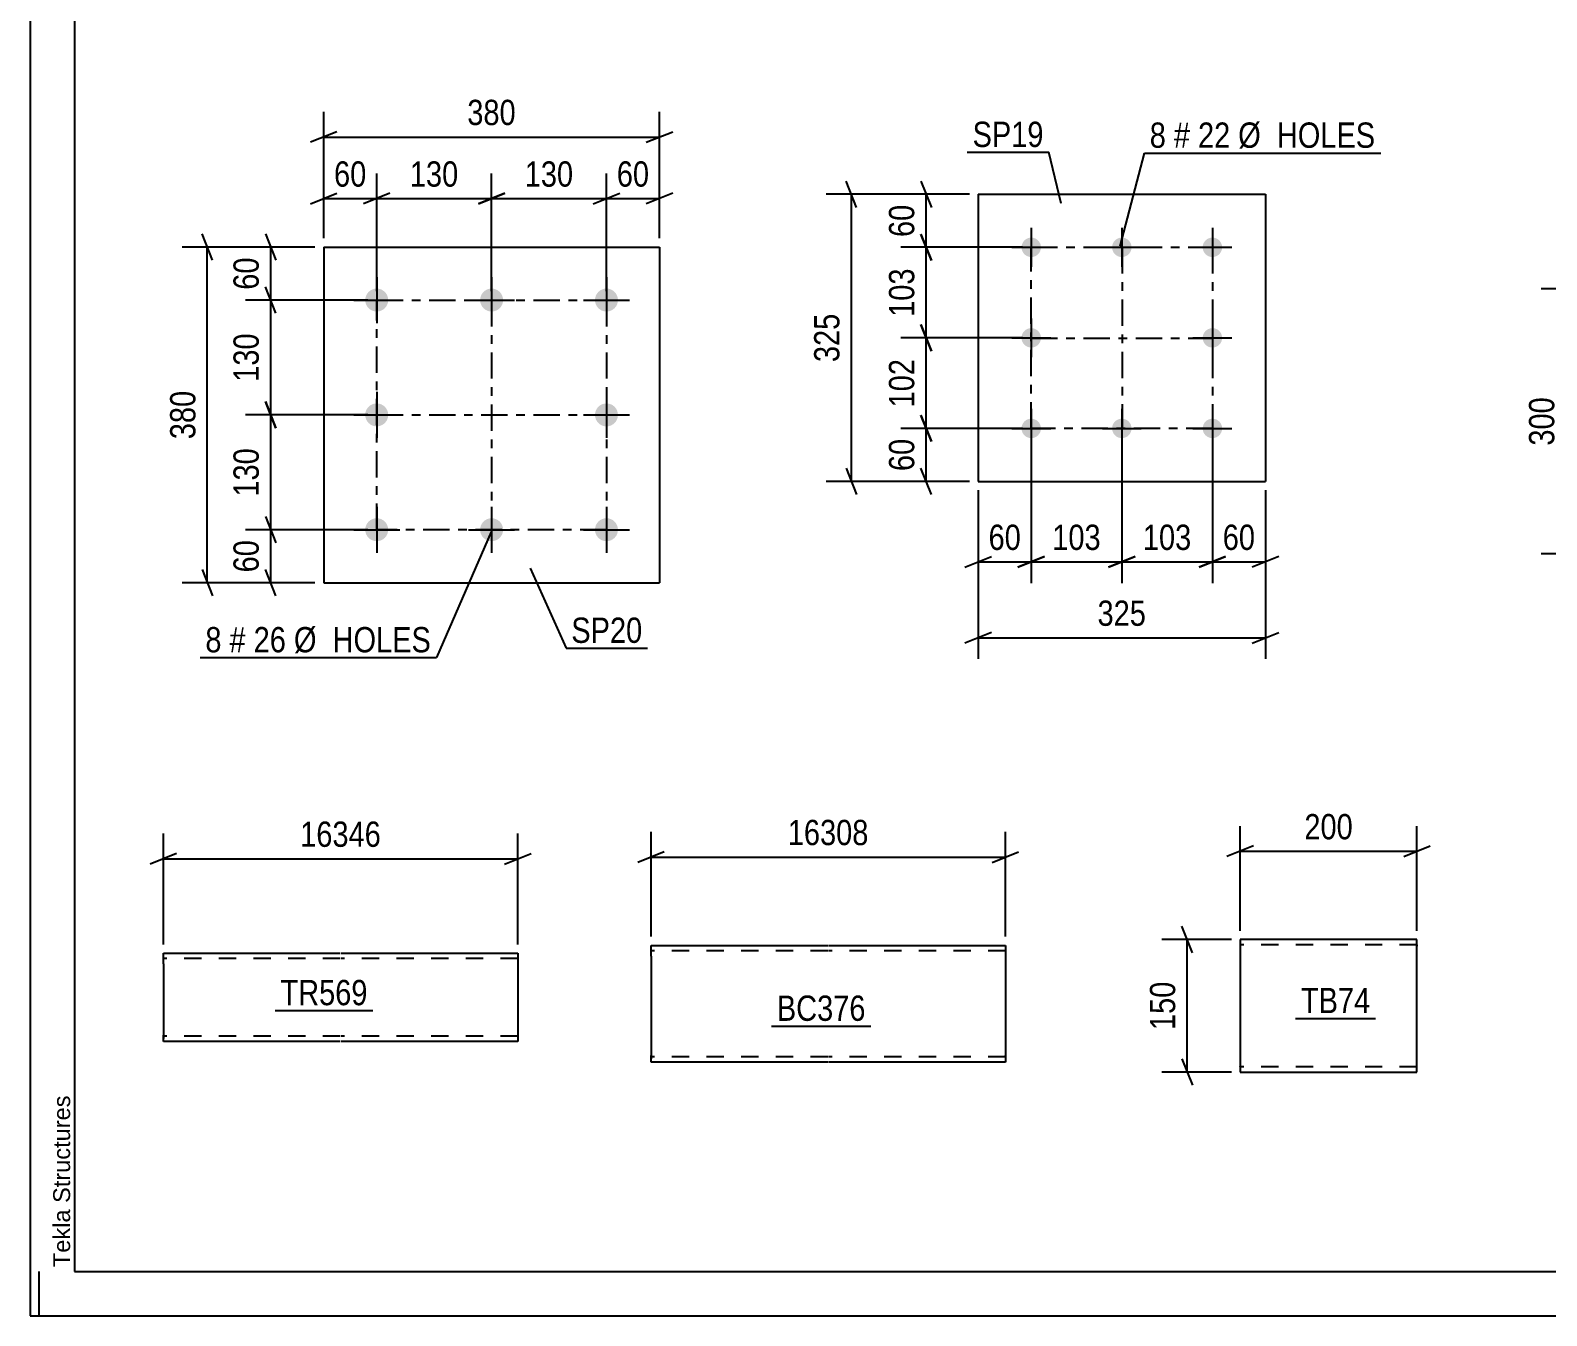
# Model space of a CAD drawing. Header units: millimetres. Extents: x 0 to 841, y 0 to 594.
# Drawn here: x 0 to 171.6, y 0 to 145.5 of the extents above; entities that cross this region are included whole.
import ezdxf

# ---------------------------------------------------------------- set-up
doc = ezdxf.new("R2010")
doc.units = ezdxf.units.MM
doc.linetypes.add('DXK_LINE_DOT2', pattern=[3.9198, 1.9599, -1.9599])
doc.linetypes.add('DXK_LINE_DOT3', pattern=[5.9187, 2.979, -0.9799, 0.9799, -0.9799])
doc.styles.add('Arial', font='ARIAL.TTF', dxfattribs={"height": 0.2})
doc.styles.add('Arial Narrow', font='ARIALN.TTF', dxfattribs={"height": 0.2})

# ---------------------------------------------------------------- blocks, each defined once
blk = doc.blocks.new('Unknown-318893670-1135')
at = {"color": 5, "linetype": 'Continuous'}
for p, q in [((0, 594), (0, 0)), ((5, 589), (5, 5)), ((1, 0), (1, 5)), ((5, 5), (836, 5)), ((0, 0), (841, 0))]:
    blk.add_line(p, q, dxfattribs=at)
at = {"color": 174, "linetype": 'Continuous', "style": 'Arial'}
blk.add_text('Tekla Structures', height=1.9102, rotation=90, dxfattribs=at).set_placement((4.5, 5.5))
blk = doc.blocks.new('Bolt-318893670-2238 - 2204')
at = {"linetype": 'Continuous'}
for points in [[(113.27, 122.05, -1), (113.27, 119.85, -1)], [(123.52, 122.05, -1), (123.52, 119.85, -1)], [(133.77, 122.05, -1), (133.77, 119.85, -1)], [(113.27, 111.8, -1), (113.27, 109.6, -1)], [(133.77, 111.8, -1), (133.77, 109.6, -1)], [(113.27, 101.55, -1), (113.27, 99.35, -1)], [(123.52, 101.55, -1), (123.52, 99.35, -1)], [(133.77, 101.55, -1), (133.77, 99.35, -1)]]:
    blk.add_hatch(color=1, dxfattribs=at).paths.add_polyline_path(points)
at = {"color": 1, "linetype": 'Continuous'}
for p, q in [((113.27, 123.15), (113.27, 118.75)), ((123.52, 123.15), (123.52, 118.75)), ((133.77, 123.15), (133.77, 118.75)), ((111.07, 120.95), (115.47, 120.95)), ((121.32, 120.95), (125.72, 120.95)), ((131.57, 120.95), (135.97, 120.95)), ((113.27, 112.9), (113.27, 108.5)), ((133.77, 112.9), (133.77, 108.5)), ((111.07, 110.7), (115.47, 110.7)), ((131.57, 110.7), (135.97, 110.7)), ((113.27, 102.65), (113.27, 98.25)), ((123.52, 102.65), (123.52, 98.25)), ((133.77, 102.65), (133.77, 98.25)), ((111.07, 100.45), (115.47, 100.45)), ((121.32, 100.45), (125.72, 100.45)), ((131.57, 100.45), (135.97, 100.45))]:
    blk.add_line(p, q, dxfattribs=at)
blk = doc.blocks.new('Part-318893670-2243 - 2204')
at = {"color": 2, "linetype": 'Continuous'}
for p, q in [((107.27, 126.95), (107.27, 94.45)), ((107.27, 126.95), (139.77, 126.95)), ((139.77, 126.95), (139.77, 94.45)), ((107.27, 94.45), (139.77, 94.45))]:
    blk.add_line(p, q, dxfattribs=at)
blk = doc.blocks.new('Part-318893670-2134 - 2119')
at = {"color": 2, "linetype": 'Continuous'}
for p, q in [((136.92, 42.58), (136.92, 27.67)), ((156.92, 42.58), (136.92, 42.58)), ((156.92, 28.78), (156.92, 42.58)), ((136.92, 27.67), (136.92, 27.58)), ((136.92, 27.58), (156.92, 27.58)), ((156.92, 27.58), (156.92, 28.78))]:
    blk.add_line(p, q, dxfattribs=at)
at = {"color": 7, "linetype": 'DXK_LINE_DOT2'}
for p, q in [((156.92, 41.98), (136.92, 41.98)), ((156.92, 41.93), (156.92, 41.98)), ((156.92, 41.98), (156.92, 41.93)), ((156.92, 41.84), (156.92, 41.93)), ((156.92, 41.93), (156.92, 41.84)), ((136.92, 28.18), (136.92, 28.22)), ((156.92, 28.18), (136.92, 28.18)), ((156.92, 28.22), (156.92, 28.55)), ((156.92, 28.18), (156.92, 28.22))]:
    blk.add_line(p, q, dxfattribs=at)
blk = doc.blocks.new('Bolt-318893670-2001 - 1939')
at = {"linetype": 'Continuous'}
for points in [[(39.2, 116.28, -1), (39.2, 113.68, -1)], [(52.2, 116.28, -1), (52.2, 113.68, -1)], [(65.2, 116.28, -1), (65.2, 113.68, -1)], [(39.2, 103.28, -1), (39.2, 100.68, -1)], [(65.2, 103.28, -1), (65.2, 100.68, -1)], [(39.2, 90.28, -1), (39.2, 87.68, -1)], [(52.2, 90.28, -1), (52.2, 87.68, -1)], [(65.2, 90.28, -1), (65.2, 87.68, -1)]]:
    blk.add_hatch(color=1, dxfattribs=at).paths.add_polyline_path(points)
at = {"color": 1, "linetype": 'Continuous'}
for p, q in [((39.2, 117.58), (39.2, 112.38)), ((52.2, 117.58), (52.2, 112.38)), ((65.2, 117.58), (65.2, 112.38)), ((36.6, 114.98), (41.8, 114.98)), ((49.6, 114.98), (54.8, 114.98)), ((62.6, 114.98), (67.8, 114.98)), ((39.2, 104.58), (39.2, 99.38)), ((65.2, 104.58), (65.2, 99.38)), ((36.6, 101.98), (41.8, 101.98)), ((62.6, 101.98), (67.8, 101.98)), ((39.2, 91.58), (39.2, 86.38)), ((52.2, 91.58), (52.2, 86.38)), ((65.2, 91.58), (65.2, 86.38)), ((36.6, 88.98), (41.8, 88.98)), ((49.6, 88.98), (54.8, 88.98)), ((62.6, 88.98), (67.8, 88.98))]:
    blk.add_line(p, q, dxfattribs=at)
blk = doc.blocks.new('Part-318893670-2016 - 1939')
at = {"color": 2, "linetype": 'Continuous'}
for p, q in [((33.2, 120.98), (33.2, 82.98)), ((33.2, 120.98), (71.2, 120.98)), ((71.2, 120.98), (71.2, 82.98)), ((33.2, 82.98), (71.2, 82.98))]:
    blk.add_line(p, q, dxfattribs=at)
blk = doc.blocks.new('Part-318893670-1700 - 1696')
at = {"color": 2, "linetype": 'Continuous'}
for p, q in [((70.24, 40.72), (70.24, 41.92)), ((70.24, 41.92), (90.24, 41.92)), ((90.34, 41.92), (110.34, 41.92)), ((110.34, 41.92), (110.34, 41.82)), ((110.34, 41.82), (110.34, 40.72)), ((70.24, 40.72), (70.24, 29.46)), ((110.34, 40.72), (110.34, 28.72)), ((70.24, 28.81), (70.24, 29.46)), ((70.24, 28.72), (70.24, 28.81)), ((90.24, 28.72), (70.24, 28.72)), ((110.34, 28.72), (90.34, 28.72))]:
    blk.add_line(p, q, dxfattribs=at)
at = {"color": 7, "linetype": 'DXK_LINE_DOT2'}
for p, q in [((90.24, 41.32), (70.24, 41.32)), ((110.34, 41.32), (90.34, 41.32)), ((110.34, 41.56), (110.34, 40.72)), ((70.24, 29.46), (70.24, 29.07)), ((70.24, 29.32), (70.24, 29.36)), ((90.24, 29.32), (70.24, 29.32)), ((110.34, 29.32), (90.34, 29.32)), ((110.34, 29.36), (110.34, 29.46)), ((110.34, 29.32), (110.34, 29.36)), ((110.34, 29.32), (110.34, 29.36))]:
    blk.add_line(p, q, dxfattribs=at)
blk = doc.blocks.new('Part-318893670-6049 - 6045')
at = {"color": 2, "linetype": 'Continuous'}
for p, q in [((15.06, 39.83), (15.06, 41.03)), ((15.06, 41.03), (35.06, 41.03)), ((15.06, 39.83), (15.06, 31.77)), ((35.16, 41.03), (55.16, 41.03)), ((55.16, 41.03), (55.16, 40.94)), ((55.16, 40.94), (55.16, 39.83)), ((55.16, 39.83), (55.16, 31.03)), ((15.06, 31.12), (15.06, 31.77)), ((15.06, 31.03), (15.06, 31.12)), ((35.06, 31.03), (15.06, 31.03)), ((55.16, 31.03), (35.16, 31.03))]:
    blk.add_line(p, q, dxfattribs=at)
at = {"color": 7, "linetype": 'DXK_LINE_DOT2'}
for p, q in [((35.06, 40.43), (15.06, 40.43)), ((55.16, 40.43), (35.16, 40.43)), ((55.16, 40.68), (55.16, 39.83)), ((15.06, 31.77), (15.06, 31.38)), ((15.06, 31.63), (15.06, 31.68)), ((35.06, 31.63), (15.06, 31.63)), ((55.16, 31.63), (35.16, 31.63)), ((55.16, 31.68), (55.16, 31.77)), ((55.16, 31.63), (55.16, 31.68)), ((55.16, 31.63), (55.16, 31.68))]:
    blk.add_line(p, q, dxfattribs=at)
blk = doc.blocks.new('Rectangle-318893670-2330 - 2204')
at = {"color": 1, "linetype": 'DXK_LINE_DOT3'}
blk.add_lwpolyline([(113.27, 120.95), (133.77, 120.95), (133.77, 100.45), (113.27, 100.45), (113.27, 120.95)], close=True, dxfattribs=at)
blk = doc.blocks.new('Rectangle-318893670-2104 - 1939')
at = {"color": 1, "linetype": 'DXK_LINE_DOT3'}
blk.add_lwpolyline([(39.2, 114.98), (65.2, 114.98), (65.2, 88.98), (39.2, 88.98), (39.2, 114.98)], close=True, dxfattribs=at)
blk = doc.blocks.new('Line-318893670-2316 - 2204')
at = {"color": 1, "linetype": 'DXK_LINE_DOT3'}
blk.add_line((123.57, 120.95), (123.57, 100.45), dxfattribs=at)
blk = doc.blocks.new('Line-318893670-2089 - 1939')
at = {"color": 1, "linetype": 'DXK_LINE_DOT3'}
blk.add_line((52.2, 114.98), (52.2, 88.98), dxfattribs=at)
blk = doc.blocks.new('Line-318893670-2323 - 2204')
at = {"color": 1, "linetype": 'DXK_LINE_DOT3'}
blk.add_line((113.27, 110.65), (133.77, 110.65), dxfattribs=at)
blk = doc.blocks.new('Line-318893670-2097 - 1939')
at = {"color": 1, "linetype": 'DXK_LINE_DOT3'}
blk.add_line((39.2, 101.98), (65.2, 101.98), dxfattribs=at)
blk = doc.blocks.new('StraightDimension-318893670-2260 - 2204')
at = {"color": 7, "linetype": 'Continuous'}
for p, q in [((133.77, 99.45), (133.77, 82.94)), ((139.77, 93.45), (139.77, 82.94)), ((132.27, 84.74), (135.27, 85.94)), ((141.27, 85.94), (138.27, 84.74)), ((133.77, 85.34), (139.77, 85.34))]:
    blk.add_line(p, q, dxfattribs=at)
at = {"color": 0}
blk.add_wipeout([(139.2, 86.09), (139.2, 90.29), (134.34, 90.29), (134.34, 86.09)], dxfattribs=at)
at = {"color": 3, "style": 'Arial Narrow'}
blk.add_text('60', height=2.863, dxfattribs=at).set_placement((134.94, 86.69))
blk = doc.blocks.new('StraightDimension-318893670-2245 - 2204')
at = {"color": 7, "linetype": 'Continuous'}
for p, q in [((93.51, 125.45), (92.31, 128.45)), ((106.27, 126.95), (90.06, 126.95)), ((92.91, 94.45), (92.91, 126.95)), ((106.27, 94.45), (90.06, 94.45)), ((92.31, 95.95), (93.51, 92.95))]:
    blk.add_line(p, q, dxfattribs=at)
at = {"color": 0}
blk.add_wipeout([(92.16, 114.04), (87.96, 114.04), (87.96, 107.36), (92.16, 107.36)], dxfattribs=at)
at = {"color": 3, "style": 'Arial Narrow'}
blk.add_text('325', height=2.863, rotation=90.0002, dxfattribs=at).set_placement((91.56, 107.96))
blk = doc.blocks.new('StraightDimension-318893670-2270 - 2204')
at = {"color": 7, "linetype": 'Continuous'}
for p, q in [((113.27, 99.45), (113.27, 82.94)), ((107.27, 93.45), (107.27, 82.94)), ((105.77, 84.74), (108.77, 85.94)), ((114.77, 85.94), (111.77, 84.74)), ((107.27, 85.34), (113.27, 85.34))]:
    blk.add_line(p, q, dxfattribs=at)
at = {"color": 0}
blk.add_wipeout([(112.7, 86.09), (112.7, 90.29), (107.84, 90.29), (107.84, 86.09)], dxfattribs=at)
at = {"color": 3, "style": 'Arial Narrow'}
blk.add_text('60', height=2.863, dxfattribs=at).set_placement((108.44, 86.69))
blk = doc.blocks.new('StraightDimension-318893670-2281 - 2204')
at = {"color": 7, "linetype": 'Continuous'}
for p, q in [((107.27, 93.45), (107.27, 74.35)), ((139.77, 93.45), (139.77, 74.35)), ((108.77, 77.35), (105.77, 76.15)), ((138.27, 76.15), (141.27, 77.35)), ((107.27, 76.75), (139.77, 76.75))]:
    blk.add_line(p, q, dxfattribs=at)
at = {"color": 0}
blk.add_wipeout([(126.86, 77.5), (126.86, 81.7), (120.17, 81.7), (120.17, 77.5)], dxfattribs=at)
at = {"color": 3, "style": 'Arial Narrow'}
blk.add_text('325', height=2.863, dxfattribs=at).set_placement((120.77, 78.1))
blk = doc.blocks.new('StraightDimension-318893670-10535 - 2204')
at = {"color": 7, "linetype": 'Continuous'}
for p, q in [((113.27, 99.45), (113.27, 82.94)), ((123.52, 99.45), (123.52, 82.94)), ((111.77, 84.74), (114.77, 85.94)), ((125.02, 85.94), (122.02, 84.74)), ((113.27, 85.34), (123.52, 85.34))]:
    blk.add_line(p, q, dxfattribs=at)
at = {"color": 0}
blk.add_wipeout([(121.73, 86.09), (121.73, 90.29), (115.05, 90.29), (115.05, 86.09)], dxfattribs=at)
at = {"color": 3, "style": 'Arial Narrow'}
blk.add_text('103', height=2.863, dxfattribs=at).set_placement((115.65, 86.69))
blk = doc.blocks.new('StraightDimension-318893670-2296 - 2204')
at = {"color": 7, "linetype": 'Continuous'}
for p, q in [((100.78, 101.95), (101.98, 98.95)), ((112.27, 100.45), (98.53, 100.45)), ((101.38, 94.45), (101.38, 100.45)), ((106.27, 94.45), (98.53, 94.45)), ((101.98, 92.95), (100.78, 95.95))]:
    blk.add_line(p, q, dxfattribs=at)
at = {"color": 0}
blk.add_wipeout([(100.63, 99.88), (96.43, 99.88), (96.43, 95.02), (100.63, 95.02)], dxfattribs=at)
at = {"color": 3, "style": 'Arial Narrow'}
blk.add_text('60', height=2.863, rotation=90.0002, dxfattribs=at).set_placement((100.03, 95.62))
blk = doc.blocks.new('StraightDimension-318893670-2306 - 2204')
at = {"color": 7, "linetype": 'Continuous'}
for p, q in [((100.78, 128.45), (101.98, 125.45)), ((106.27, 126.95), (98.53, 126.95)), ((101.38, 120.95), (101.38, 126.95)), ((101.98, 119.45), (100.78, 122.45)), ((112.27, 120.95), (98.53, 120.95))]:
    blk.add_line(p, q, dxfattribs=at)
at = {"color": 0}
blk.add_wipeout([(100.63, 126.38), (96.43, 126.38), (96.43, 121.52), (100.63, 121.52)], dxfattribs=at)
at = {"color": 3, "style": 'Arial Narrow'}
blk.add_text('60', height=2.863, rotation=90.0002, dxfattribs=at).set_placement((100.03, 122.12))
blk = doc.blocks.new('StraightDimension-318893670-10537 - 2204')
at = {"color": 7, "linetype": 'Continuous'}
for p, q in [((123.52, 99.45), (123.52, 82.94)), ((133.77, 99.45), (133.77, 82.94)), ((122.02, 84.74), (125.02, 85.94)), ((135.27, 85.94), (132.27, 84.74)), ((123.52, 85.34), (133.77, 85.34))]:
    blk.add_line(p, q, dxfattribs=at)
at = {"color": 0}
blk.add_wipeout([(131.98, 86.09), (131.98, 90.29), (125.3, 90.29), (125.3, 86.09)], dxfattribs=at)
at = {"color": 3, "style": 'Arial Narrow'}
blk.add_text('103', height=2.863, dxfattribs=at).set_placement((125.9, 86.69))
blk = doc.blocks.new('StraightDimension-318893670-10557 - 2204')
at = {"color": 7, "linetype": 'Continuous'}
for p, q in [((100.78, 112.2), (101.98, 109.2)), ((112.27, 110.7), (98.53, 110.7)), ((101.38, 100.45), (101.38, 110.7)), ((101.98, 98.95), (100.78, 101.95)), ((112.27, 100.45), (98.53, 100.45))]:
    blk.add_line(p, q, dxfattribs=at)
at = {"color": 0}
blk.add_wipeout([(100.63, 108.92), (96.43, 108.92), (96.43, 102.23), (100.63, 102.23)], dxfattribs=at)
at = {"color": 3, "style": 'Arial Narrow'}
blk.add_text('102', height=2.863, rotation=90.0002, dxfattribs=at).set_placement((100.03, 102.83))
blk = doc.blocks.new('StraightDimension-318893670-10559 - 2204')
at = {"color": 7, "linetype": 'Continuous'}
for p, q in [((100.78, 122.45), (101.98, 119.45)), ((112.27, 120.95), (98.53, 120.95)), ((101.38, 110.7), (101.38, 120.95)), ((101.98, 109.2), (100.78, 112.2)), ((112.27, 110.7), (98.53, 110.7))]:
    blk.add_line(p, q, dxfattribs=at)
at = {"color": 0}
blk.add_wipeout([(100.63, 119.17), (96.43, 119.17), (96.43, 112.48), (100.63, 112.48)], dxfattribs=at)
at = {"color": 3, "style": 'Arial Narrow'}
blk.add_text('103', height=2.863, rotation=90.0002, dxfattribs=at).set_placement((100.03, 113.08))
blk = doc.blocks.new('StraightDimension-318893670-2136 - 2119')
at = {"color": 7, "linetype": 'Continuous'}
for p, q in [((131.51, 41.08), (130.31, 44.08)), ((135.92, 42.58), (128.06, 42.58)), ((130.91, 27.58), (130.91, 42.58)), ((135.92, 27.58), (128.06, 27.58)), ((130.31, 29.08), (131.51, 26.08))]:
    blk.add_line(p, q, dxfattribs=at)
at = {"color": 0}
blk.add_wipeout([(130.16, 38.42), (125.96, 38.42), (125.96, 31.74), (130.16, 31.74)], dxfattribs=at)
at = {"color": 3, "style": 'Arial Narrow'}
blk.add_text('150', height=2.863, rotation=90.0002, dxfattribs=at).set_placement((129.56, 32.34))
blk = doc.blocks.new('StraightDimension-318893670-2147 - 2119')
at = {"color": 7, "linetype": 'Continuous'}
for p, q in [((136.92, 43.58), (136.92, 55.43)), ((156.92, 43.58), (156.92, 55.43)), ((138.42, 53.18), (135.42, 51.98)), ((136.92, 52.58), (156.92, 52.58)), ((155.42, 51.98), (158.42, 53.18))]:
    blk.add_line(p, q, dxfattribs=at)
at = {"color": 0}
blk.add_wipeout([(150.27, 53.33), (150.27, 57.53), (143.58, 57.53), (143.58, 53.33)], dxfattribs=at)
at = {"color": 3, "style": 'Arial Narrow'}
blk.add_text('200', height=2.863, dxfattribs=at).set_placement((144.18, 53.93))
blk = doc.blocks.new('StraightDimension-318893670-2018 - 1939')
at = {"color": 7, "linetype": 'Continuous'}
for p, q in [((33.2, 121.98), (33.2, 136.29)), ((71.2, 121.98), (71.2, 136.29)), ((34.7, 134.04), (31.7, 132.84)), ((69.7, 132.84), (72.7, 134.04)), ((33.2, 133.44), (71.2, 133.44))]:
    blk.add_line(p, q, dxfattribs=at)
at = {"color": 0}
blk.add_wipeout([(55.54, 134.19), (55.54, 138.39), (48.85, 138.39), (48.85, 134.19)], dxfattribs=at)
at = {"color": 3, "style": 'Arial Narrow'}
blk.add_text('380', height=2.863, dxfattribs=at).set_placement((49.45, 134.79))
blk = doc.blocks.new('StraightDimension-318893670-2029 - 1939')
at = {"color": 7, "linetype": 'Continuous'}
for p, q in [((33.2, 121.98), (33.2, 129.32)), ((39.2, 115.98), (39.2, 129.32)), ((31.7, 125.87), (34.7, 127.07)), ((40.7, 127.07), (37.7, 125.87)), ((33.2, 126.47), (39.2, 126.47))]:
    blk.add_line(p, q, dxfattribs=at)
at = {"color": 0}
blk.add_wipeout([(38.63, 127.22), (38.63, 131.42), (33.77, 131.42), (33.77, 127.22)], dxfattribs=at)
at = {"color": 3, "style": 'Arial Narrow'}
blk.add_text('60', height=2.863, dxfattribs=at).set_placement((34.37, 127.82))
blk = doc.blocks.new('StraightDimension-318893670-2039 - 1939')
at = {"color": 7, "linetype": 'Continuous'}
for p, q in [((65.2, 115.98), (65.2, 129.32)), ((71.2, 121.98), (71.2, 129.32)), ((63.7, 125.87), (66.7, 127.07)), ((72.7, 127.07), (69.7, 125.87)), ((65.2, 126.47), (71.2, 126.47))]:
    blk.add_line(p, q, dxfattribs=at)
at = {"color": 0}
blk.add_wipeout([(70.63, 127.22), (70.63, 131.42), (65.77, 131.42), (65.77, 127.22)], dxfattribs=at)
at = {"color": 3, "style": 'Arial Narrow'}
blk.add_text('60', height=2.863, dxfattribs=at).set_placement((66.37, 127.82))
blk = doc.blocks.new('StraightDimension-318893670-2054 - 1939')
at = {"color": 7, "linetype": 'Continuous'}
for p, q in [((20.63, 119.48), (19.43, 122.48)), ((32.2, 120.98), (17.18, 120.98)), ((20.03, 82.98), (20.03, 120.98)), ((19.43, 84.48), (20.63, 81.48)), ((32.2, 82.98), (17.18, 82.98))]:
    blk.add_line(p, q, dxfattribs=at)
at = {"color": 0}
blk.add_wipeout([(19.28, 105.32), (15.08, 105.32), (15.08, 98.63), (19.28, 98.63)], dxfattribs=at)
at = {"color": 3, "style": 'Arial Narrow'}
blk.add_text('380', height=2.863, rotation=90.0002, dxfattribs=at).set_placement((18.68, 99.23))
blk = doc.blocks.new('StraightDimension-318893670-2065 - 1939')
at = {"color": 7, "linetype": 'Continuous'}
for p, q in [((26.6, 90.48), (27.8, 87.48)), ((38.2, 88.98), (24.35, 88.98)), ((27.2, 82.98), (27.2, 88.98)), ((27.8, 81.48), (26.6, 84.48)), ((32.2, 82.98), (24.35, 82.98))]:
    blk.add_line(p, q, dxfattribs=at)
at = {"color": 0}
blk.add_wipeout([(26.45, 88.4), (22.25, 88.4), (22.25, 83.55), (26.45, 83.55)], dxfattribs=at)
at = {"color": 3, "style": 'Arial Narrow'}
blk.add_text('60', height=2.863, rotation=90.0002, dxfattribs=at).set_placement((25.85, 84.15))
blk = doc.blocks.new('StraightDimension-318893670-2075 - 1939')
at = {"color": 7, "linetype": 'Continuous'}
for p, q in [((26.6, 122.48), (27.8, 119.48)), ((32.2, 120.98), (24.35, 120.98)), ((27.2, 114.98), (27.2, 120.98)), ((38.2, 114.98), (24.35, 114.98)), ((27.8, 113.48), (26.6, 116.48))]:
    blk.add_line(p, q, dxfattribs=at)
at = {"color": 0}
blk.add_wipeout([(26.45, 120.4), (22.25, 120.4), (22.25, 115.55), (26.45, 115.55)], dxfattribs=at)
at = {"color": 3, "style": 'Arial Narrow'}
blk.add_text('60', height=2.863, rotation=90.0002, dxfattribs=at).set_placement((25.85, 116.15))
blk = doc.blocks.new('StraightDimension-318893670-10460 - 1939')
at = {"color": 7, "linetype": 'Continuous'}
for p, q in [((39.2, 115.98), (39.2, 129.32)), ((52.2, 115.98), (52.2, 129.32)), ((40.7, 127.07), (37.7, 125.87)), ((50.7, 125.87), (53.7, 127.07)), ((39.2, 126.47), (52.2, 126.47))]:
    blk.add_line(p, q, dxfattribs=at)
at = {"color": 0}
blk.add_wipeout([(49.04, 127.22), (49.04, 131.42), (42.35, 131.42), (42.35, 127.22)], dxfattribs=at)
at = {"color": 3, "style": 'Arial Narrow'}
blk.add_text('130', height=2.863, dxfattribs=at).set_placement((42.95, 127.82))
blk = doc.blocks.new('StraightDimension-318893670-10462 - 1939')
at = {"color": 7, "linetype": 'Continuous'}
for p, q in [((52.2, 115.98), (52.2, 129.32)), ((65.2, 115.98), (65.2, 129.32)), ((53.7, 127.07), (50.7, 125.87)), ((63.7, 125.87), (66.7, 127.07)), ((52.2, 126.47), (65.2, 126.47))]:
    blk.add_line(p, q, dxfattribs=at)
at = {"color": 0}
blk.add_wipeout([(62.04, 127.22), (62.04, 131.42), (55.35, 131.42), (55.35, 127.22)], dxfattribs=at)
at = {"color": 3, "style": 'Arial Narrow'}
blk.add_text('130', height=2.863, dxfattribs=at).set_placement((55.95, 127.82))
blk = doc.blocks.new('StraightDimension-318893670-10482 - 1939')
at = {"color": 7, "linetype": 'Continuous'}
for p, q in [((27.8, 100.48), (26.6, 103.48)), ((38.2, 101.98), (24.35, 101.98)), ((27.2, 88.98), (27.2, 101.98)), ((26.6, 90.48), (27.8, 87.48)), ((38.2, 88.98), (24.35, 88.98))]:
    blk.add_line(p, q, dxfattribs=at)
at = {"color": 0}
blk.add_wipeout([(26.45, 98.82), (22.25, 98.82), (22.25, 92.13), (26.45, 92.13)], dxfattribs=at)
at = {"color": 3, "style": 'Arial Narrow'}
blk.add_text('130', height=2.863, rotation=90.0002, dxfattribs=at).set_placement((25.85, 92.73))
blk = doc.blocks.new('StraightDimension-318893670-10484 - 1939')
at = {"color": 7, "linetype": 'Continuous'}
for p, q in [((38.2, 114.98), (24.35, 114.98)), ((27.8, 113.48), (26.6, 116.48)), ((27.2, 101.98), (27.2, 114.98)), ((26.6, 103.48), (27.8, 100.48)), ((38.2, 101.98), (24.35, 101.98))]:
    blk.add_line(p, q, dxfattribs=at)
at = {"color": 0}
blk.add_wipeout([(26.45, 111.82), (22.25, 111.82), (22.25, 105.13), (26.45, 105.13)], dxfattribs=at)
at = {"color": 3, "style": 'Arial Narrow'}
blk.add_text('130', height=2.863, rotation=90.0002, dxfattribs=at).set_placement((25.85, 105.73))
blk = doc.blocks.new('StraightDimension-318893670-1780 - 1696')
at = {"color": 7, "linetype": 'Continuous'}
for p, q in [((70.24, 42.92), (70.24, 54.77)), ((110.34, 42.92), (110.34, 54.77)), ((71.74, 52.52), (68.74, 51.32)), ((70.24, 51.92), (110.34, 51.92)), ((108.84, 51.32), (111.84, 52.52))]:
    blk.add_line(p, q, dxfattribs=at)
at = {"color": 0}
blk.add_wipeout([(95.46, 52.67), (95.46, 56.87), (85.12, 56.87), (85.12, 52.67)], dxfattribs=at)
at = {"color": 3, "style": 'Arial Narrow'}
blk.add_text('16308', height=2.863, dxfattribs=at).set_placement((85.72, 53.27))
blk = doc.blocks.new('StraightDimension-318893670-6054 - 6045')
at = {"color": 7, "linetype": 'Continuous'}
for p, q in [((15.06, 42.03), (15.06, 54.58)), ((55.16, 42.03), (55.16, 54.58)), ((16.56, 52.33), (13.56, 51.13)), ((15.06, 51.73), (55.16, 51.73)), ((53.66, 51.13), (56.66, 52.33))]:
    blk.add_line(p, q, dxfattribs=at)
at = {"color": 0}
blk.add_wipeout([(40.28, 52.48), (40.28, 56.68), (29.94, 56.68), (29.94, 52.48)], dxfattribs=at)
at = {"color": 3, "style": 'Arial Narrow'}
blk.add_text('16346', height=2.863, dxfattribs=at).set_placement((30.54, 53.08))
blk = doc.blocks.new('StraightDimension-318893670-6221 - 6089')
at = {"color": 7, "linetype": 'Continuous'}
for p, q in [((174.41, 114.75), (173.21, 117.75)), ((191.1, 116.25), (170.96, 116.25)), ((173.81, 86.25), (173.81, 116.25)), ((173.21, 87.75), (174.41, 84.75)), ((191.1, 86.25), (170.96, 86.25))]:
    blk.add_line(p, q, dxfattribs=at)
at = {"color": 0}
blk.add_wipeout([(173.06, 104.59), (168.86, 104.59), (168.86, 97.9), (173.06, 97.9)], dxfattribs=at)
at = {"color": 3, "style": 'Arial Narrow'}
blk.add_text('300', height=2.863, rotation=90.0002, dxfattribs=at).set_placement((172.46, 98.5))
blk = doc.blocks.new('Mark-318893670-2234 - 2204')
at = {"color": 0}
for points in [[(128.51, 132.22), (128.51, 135.22), (126.68, 135.22), (126.68, 132.22)], [(131.24, 132.22), (131.24, 135.22), (129.41, 135.22), (129.41, 132.22)], [(135.79, 132.22), (135.79, 135.22), (132.14, 135.22), (132.14, 132.22)], [(152.22, 132.22), (152.22, 135.22), (136.69, 135.22), (136.69, 132.22)]]:
    blk.add_wipeout(points, dxfattribs=at)
for points in [[(128.51, 132.22), (128.51, 135.22), (126.68, 135.22), (126.68, 132.22)], [(131.24, 132.22), (131.24, 135.22), (129.41, 135.22), (129.41, 132.22)], [(135.79, 132.22), (135.79, 135.22), (132.14, 135.22), (132.14, 132.22)], [(152.22, 132.22), (152.22, 135.22), (136.69, 135.22), (136.69, 132.22)]]:
    blk.add_wipeout(points, dxfattribs=at)
at = {"color": 7, "linetype": 'Continuous'}
for p, q in [((123.33, 121.07), (126.08, 131.62)), ((126.08, 131.62), (152.82, 131.62))]:
    blk.add_line(p, q, dxfattribs=at)
at = {"color": 3, "style": 'Arial Narrow'}
for s, height, p in [('8', 2.86, (126.68, 132.22)), ('#', 2.86, (129.41, 132.22)), ('22', 2.863, (132.14, 132.22)), ('Ø  HOLES', 2.863, (136.69, 132.22))]:
    blk.add_text(s, height=height, dxfattribs=at).set_placement(p)
blk = doc.blocks.new('Mark-318893670-2239 - 2204')
at = {"color": 0}
blk.add_wipeout([(114.67, 132.31), (114.67, 135.31), (106.63, 135.31), (106.63, 132.31)], dxfattribs=at)
blk.add_wipeout([(114.67, 132.31), (114.67, 135.31), (106.63, 135.31), (106.63, 132.31)], dxfattribs=at)
at = {"color": 30, "linetype": 'Continuous'}
for p in [(106.03, 131.71), (116.67, 125.91)]:
    blk.add_line(p, (115.27, 131.71), dxfattribs=at)
at = {"color": 3, "style": 'Arial Narrow'}
blk.add_text('SP19', height=2.863, dxfattribs=at).set_placement((106.63, 132.31))
blk = doc.blocks.new('Mark-318893670-2132 - 2119')
at = {"color": 0}
blk.add_wipeout([(151.64, 34.25), (151.64, 37.25), (143.79, 37.25), (143.79, 34.25)], dxfattribs=at)
blk.add_wipeout([(151.64, 34.25), (151.64, 37.25), (143.79, 37.25), (143.79, 34.25)], dxfattribs=at)
at = {"color": 30, "linetype": 'Continuous'}
blk.add_line((143.19, 33.65), (152.24, 33.65), dxfattribs=at)
at = {"color": 3, "style": 'Arial Narrow'}
blk.add_text('TB74', height=2.863, dxfattribs=at).set_placement((143.79, 34.25))
blk = doc.blocks.new('Mark-318893670-1997 - 1939')
at = {"color": 0}
for points in [[(21.64, 75.1), (21.64, 78.1), (19.81, 78.1), (19.81, 75.1)], [(24.37, 75.1), (24.37, 78.1), (22.54, 78.1), (22.54, 75.1)], [(28.93, 75.1), (28.93, 78.1), (25.27, 78.1), (25.27, 75.1)], [(45.35, 75.1), (45.35, 78.1), (29.83, 78.1), (29.83, 75.1)]]:
    blk.add_wipeout(points, dxfattribs=at)
for points in [[(21.64, 75.1), (21.64, 78.1), (19.81, 78.1), (19.81, 75.1)], [(24.37, 75.1), (24.37, 78.1), (22.54, 78.1), (22.54, 75.1)], [(28.93, 75.1), (28.93, 78.1), (25.27, 78.1), (25.27, 75.1)], [(45.35, 75.1), (45.35, 78.1), (29.83, 78.1), (29.83, 75.1)]]:
    blk.add_wipeout(points, dxfattribs=at)
at = {"color": 7, "linetype": 'Continuous'}
for p in [(52.15, 88.75), (19.21, 74.5)]:
    blk.add_line(p, (45.95, 74.5), dxfattribs=at)
at = {"color": 3, "style": 'Arial Narrow'}
for s, height, p in [('8', 2.86, (19.81, 75.1)), ('#', 2.86, (22.54, 75.1)), ('26', 2.863, (25.27, 75.1)), ('Ø  HOLES', 2.863, (29.83, 75.1))]:
    blk.add_text(s, height=height, dxfattribs=at).set_placement(p)
blk = doc.blocks.new('Mark-318893670-2012 - 1939')
at = {"color": 0}
blk.add_wipeout([(69.26, 76.17), (69.26, 79.17), (61.22, 79.17), (61.22, 76.17)], dxfattribs=at)
blk.add_wipeout([(69.26, 76.17), (69.26, 79.17), (61.22, 79.17), (61.22, 76.17)], dxfattribs=at)
at = {"color": 30, "linetype": 'Continuous'}
for p, q in [((56.56, 84.64), (60.62, 75.57)), ((60.62, 75.57), (69.86, 75.57))]:
    blk.add_line(p, q, dxfattribs=at)
at = {"color": 3, "style": 'Arial Narrow'}
blk.add_text('SP20', height=2.863, dxfattribs=at).set_placement((61.22, 76.17))
blk = doc.blocks.new('Mark-318893670-1698 - 1696')
at = {"color": 0}
blk.add_wipeout([(94.53, 33.38), (94.53, 36.38), (84.48, 36.38), (84.48, 33.38)], dxfattribs=at)
blk.add_wipeout([(94.53, 33.38), (94.53, 36.38), (84.48, 36.38), (84.48, 33.38)], dxfattribs=at)
at = {"color": 30, "linetype": 'Continuous'}
blk.add_line((83.88, 32.78), (95.13, 32.78), dxfattribs=at)
at = {"color": 3, "style": 'Arial Narrow'}
blk.add_text('BC376', height=2.863, dxfattribs=at).set_placement((84.48, 33.38))
blk = doc.blocks.new('Mark-318893670-6047 - 6045')
at = {"color": 0}
blk.add_wipeout([(38.17, 35.15), (38.17, 38.15), (28.31, 38.15), (28.31, 35.15)], dxfattribs=at)
blk.add_wipeout([(38.17, 35.15), (38.17, 38.15), (28.31, 38.15), (28.31, 35.15)], dxfattribs=at)
at = {"color": 30, "linetype": 'Continuous'}
blk.add_line((27.71, 34.55), (38.77, 34.55), dxfattribs=at)
at = {"color": 3, "style": 'Arial Narrow'}
blk.add_text('TR569', height=2.863, dxfattribs=at).set_placement((28.31, 35.15))

msp = doc.modelspace()

# ---------------------------------------------------------------- block references
for name in ['Unknown-318893670-1135', 'Part-318893670-2243 - 2204', 'Bolt-318893670-2238 - 2204', 'Part-318893670-2016 - 1939', 'Rectangle-318893670-2330 - 2204', 'Line-318893670-2316 - 2204', 'Bolt-318893670-2001 - 1939', 'Rectangle-318893670-2104 - 1939', 'Line-318893670-2089 - 1939', 'Line-318893670-2323 - 2204', 'Line-318893670-2097 - 1939', 'Part-318893670-1700 - 1696', 'Part-318893670-2134 - 2119', 'Part-318893670-6049 - 6045']:
    msp.add_blockref(name, (0, 0))

# ---------------------------------------------------------------- next in the draw order: block references
for name in ['StraightDimension-318893670-2018 - 1939', 'Mark-318893670-2234 - 2204', 'StraightDimension-318893670-2245 - 2204', 'StraightDimension-318893670-6221 - 6089', 'StraightDimension-318893670-2260 - 2204', 'Mark-318893670-2012 - 1939', 'StraightDimension-318893670-6054 - 6045', 'StraightDimension-318893670-1780 - 1696', 'StraightDimension-318893670-2136 - 2119', 'Mark-318893670-6047 - 6045', 'Mark-318893670-1698 - 1696', 'Mark-318893670-2132 - 2119']:
    msp.add_blockref(name, (0, 0))

# ---------------------------------------------------------------- next in the draw order: block references
for name in ['StraightDimension-318893670-2029 - 1939', 'StraightDimension-318893670-2039 - 1939', 'StraightDimension-318893670-2306 - 2204', 'StraightDimension-318893670-2270 - 2204', 'StraightDimension-318893670-2147 - 2119']:
    msp.add_blockref(name, (0, 0))

# ---------------------------------------------------------------- next in the draw order: block references
for name in ['Mark-318893670-2239 - 2204', 'StraightDimension-318893670-2054 - 1939', 'StraightDimension-318893670-2281 - 2204']:
    msp.add_blockref(name, (0, 0))

# ---------------------------------------------------------------- next in the draw order: block references
for name in ['StraightDimension-318893670-2075 - 1939', 'StraightDimension-318893670-10535 - 2204', 'StraightDimension-318893670-2065 - 1939']:
    msp.add_blockref(name, (0, 0))

# ---------------------------------------------------------------- next in the draw order: block references
for name in ['StraightDimension-318893670-10460 - 1939', 'StraightDimension-318893670-10482 - 1939', 'StraightDimension-318893670-2296 - 2204', 'StraightDimension-318893670-10537 - 2204']:
    msp.add_blockref(name, (0, 0))

# ---------------------------------------------------------------- next in the draw order: block references
for name in ['StraightDimension-318893670-10462 - 1939', 'StraightDimension-318893670-10484 - 1939', 'StraightDimension-318893670-10557 - 2204', 'Mark-318893670-1997 - 1939']:
    msp.add_blockref(name, (0, 0))

# ---------------------------------------------------------------- next in the draw order: block references
msp.add_blockref('StraightDimension-318893670-10559 - 2204', (0, 0))

doc.saveas('drawing.dxf')
